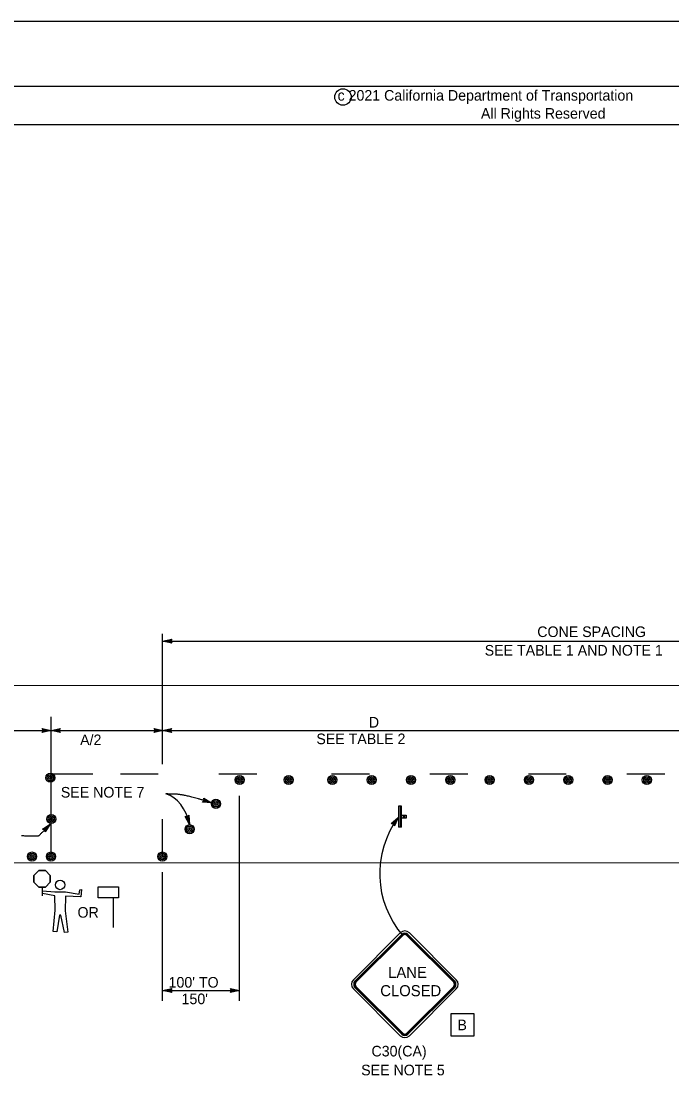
# Model space of a CAD drawing. Extents: x -893 to 867, y -474 to 712.
# Drawn here: x -378 to 51, y 6 to 712 of the extents above; entities that cross this region are included whole.
import ezdxf

# ---------------------------------------------------------------- set-up
doc = ezdxf.new("R2010")
doc.units = 0
for name, color, linetype in [('10 Sheet Format', 7, 'Continuous'), ('56 Stage 3 Anno', 7, 'Continuous'), ('57 Undefined', 7, 'Continuous'), ('60 Nongeo Data', 7, 'Continuous')]:
    doc.layers.add(name, color=color, linetype=linetype)

msp = doc.modelspace()

# ---------------------------------------------------------------- linework, layer by layer
at = {"layer": '10 Sheet Format'}
for p, q in [((836.54, 668.97), (-863.46, 668.97)), ((-813.45, 643.97), (811.54, 643.97))]:
    msp.add_line(p, q, dxfattribs=at)
for points in [[(-893.46, -474.03), (866.54, -474.03), (866.54, 711.97), (-893.46, 711.97)], [(-863.46, -431.03), (836.54, -431.03), (836.54, 668.97), (-863.46, 668.97)]]:
    msp.add_lwpolyline(points, close=True, dxfattribs=at)
at = {"layer": '56 Stage 3 Anno'}
for p, q in [((-285.14, 221.88), (-285.14, 307.89)), ((-285.14, 302.98), (-279.14, 304.31)), ((-283.74, 302.98), (-279.37, 303.95)), ((-279.14, 304.31), (-279.94, 302.98)), ((-279.14, 304.31), (-279.14, 304.31)), ((-279.14, 301.64), (-285.14, 302.98)), ((-285.14, 302.98), (-285.14, 302.98)), ((-285.14, 302.98), (306.58, 302.98)), ((-279.35, 301.99), (-283.76, 302.98)), ((-282.37, 302.97), (-279.55, 303.6)), ((-279.59, 302.35), (-282.37, 302.97)), ((-280.99, 302.97), (-279.78, 303.24)), ((-279.76, 302.7), (-280.99, 302.97)), ((-279.94, 302.98), (-279.14, 301.64)), ((-279.14, 301.64), (-279.14, 301.64)), ((-358.71, 160.9), (-358.71, 253.23)), ((-466.71, 244.06), (-358.71, 244.06)), ((-363.91, 244.06), (-364.71, 245.4)), ((-364.71, 245.4), (-364.71, 245.4)), ((-364.71, 245.4), (-358.71, 244.06)), ((-358.71, 244.06), (-364.71, 242.73)), ((-364.71, 242.73), (-363.91, 244.06)), ((-364.71, 242.73), (-364.71, 242.73)), ((-364.5, 245.05), (-360.09, 244.06)), ((-360.11, 244.06), (-364.48, 243.09)), ((-361.48, 244.07), (-364.3, 243.44)), ((-364.26, 244.69), (-361.48, 244.07)), ((-364.09, 244.34), (-362.86, 244.07)), ((-362.86, 244.07), (-364.07, 243.8)), ((-358.71, 244.06), (-352.71, 245.39)), ((-358.71, 244.06), (-358.71, 244.06)), ((-352.71, 242.72), (-358.71, 244.06)), ((-358.71, 244.06), (-358.71, 244.06)), ((-358.71, 244.06), (-284.84, 244.06)), ((-352.93, 243.07), (-357.33, 244.06)), ((-357.32, 244.06), (-352.95, 245.03)), ((-355.95, 244.06), (-353.13, 244.68)), ((-353.16, 243.43), (-355.95, 244.06)), ((-354.57, 244.05), (-353.36, 244.32)), ((-353.34, 243.78), (-354.57, 244.05)), ((-352.71, 245.39), (-353.51, 244.06)), ((-353.51, 244.06), (-352.71, 242.72)), ((-352.71, 245.39), (-352.71, 245.39)), ((-352.71, 242.72), (-352.71, 242.72)), ((-290.04, 244.06), (-290.84, 245.4)), ((-290.84, 245.4), (-290.84, 245.4)), ((-290.84, 245.4), (-284.84, 244.06)), ((-284.84, 244.06), (-290.84, 242.73)), ((-290.84, 242.73), (-290.04, 244.06)), ((-290.84, 242.73), (-290.84, 242.73)), ((-290.62, 245.04), (-286.22, 244.06)), ((-286.23, 244.05), (-290.61, 243.09)), ((-287.6, 244.06), (-290.43, 243.43)), ((-290.39, 244.68), (-287.6, 244.06)), ((-290.21, 244.34), (-288.98, 244.06)), ((-288.98, 244.06), (-290.19, 243.79)), ((-285.14, 244.07), (61.29, 244.07)), ((-284.84, 244.06), (-284.84, 244.06)), ((-234.35, 65.69), (-234.35, 201.11)), ((-285.14, 160.9), (-285.14, 185.66)), ((-285.14, 167.17), (-285.14, 185.64)), ((-285.14, 65.69), (-285.14, 150.54)), ((-285.14, 72.59), (-279.14, 73.92)), ((-285.14, 72.59), (-234.35, 72.59)), ((-279.14, 71.25), (-285.14, 72.59)), ((-285.14, 72.59), (-285.14, 72.59)), ((-279.35, 71.61), (-283.76, 72.59)), ((-283.75, 72.6), (-279.37, 73.57)), ((-282.37, 72.59), (-279.55, 73.22)), ((-279.59, 71.97), (-282.37, 72.59)), ((-280.99, 72.59), (-279.78, 72.86)), ((-279.76, 72.32), (-280.99, 72.59)), ((-279.14, 73.92), (-279.94, 72.59)), ((-279.94, 72.59), (-279.14, 71.25)), ((-279.14, 73.92), (-279.14, 73.92)), ((-279.14, 71.25), (-279.14, 71.25)), ((-239.55, 72.59), (-240.35, 73.93)), ((-240.35, 73.93), (-240.35, 73.93)), ((-240.35, 73.93), (-234.35, 72.59)), ((-234.35, 72.59), (-240.35, 71.26)), ((-240.35, 71.26), (-239.55, 72.59)), ((-240.35, 71.26), (-240.35, 71.26)), ((-240.14, 73.58), (-235.73, 72.59)), ((-235.75, 72.59), (-240.12, 71.62)), ((-237.12, 72.6), (-239.94, 71.97)), ((-239.9, 73.22), (-237.12, 72.6)), ((-239.73, 72.87), (-238.5, 72.6)), ((-238.5, 72.6), (-239.71, 72.33)), ((-234.35, 72.59), (-234.35, 72.59))]:
    msp.add_line(p, q, dxfattribs=at)
for points in [[(-279.23, 242.74), (-285.14, 244.06), (-279.23, 245.37), (-279.44, 245.02), (-283.77, 244.06), (-279.44, 243.09), (-279.65, 243.44), (-282.42, 244.06), (-279.65, 244.67), (-279.86, 244.32), (-281.06, 244.05), (-279.86, 243.79), (-280.02, 244.06), (-279.23, 245.37), (-280.02, 244.06)], [(-258.01, 199.41), (-252.83, 196.3), (-258.84, 196.92), (-258.53, 197.18), (-254.13, 196.73), (-257.92, 199.01), (-257.84, 198.62), (-255.41, 197.16), (-258.22, 197.45), (-257.91, 197.71), (-256.7, 197.59), (-257.75, 198.22), (-257.68, 197.91), (-258.84, 196.92), (-257.68, 197.91)], [(-267.84, 188.23), (-267.4, 182.19), (-270.36, 187.47), (-269.96, 187.37), (-267.8, 183.5), (-268.12, 187.93), (-268.39, 187.63), (-268.18, 184.8), (-269.57, 187.27), (-269.17, 187.17), (-268.58, 186.1), (-268.66, 187.33), (-268.88, 187.09), (-270.36, 187.47), (-268.88, 187.09)], [(-134.23, 182.74), (-129.65, 186.7), (-132.12, 181.18), (-132.27, 181.56), (-130.47, 185.6), (-133.82, 182.7), (-133.42, 182.66), (-131.27, 184.52), (-132.43, 181.93), (-132.58, 182.31), (-132.09, 183.43), (-133.02, 182.62), (-132.7, 182.59), (-132.12, 181.18), (-132.7, 182.59)], [(-364.45, 179.05), (-359.35, 182.29), (-362.6, 177.19), (-362.69, 177.59), (-360.31, 181.32), (-364.06, 178.95), (-363.67, 178.85), (-361.27, 180.37), (-362.79, 177.98), (-362.89, 178.38), (-362.23, 179.41), (-363.27, 178.75), (-362.96, 178.67), (-362.6, 177.19), (-362.96, 178.67)]]:
    msp.add_lwpolyline(points, close=True, dxfattribs=at)
msp.add_arc((-79.67, 149.67), 62.21, 143.46934, 220.96108, dxfattribs=at)
msp.add_ellipse((-285.14, 177.12), major_axis=(-2.98, 25.51), ratio=0.713578, start_param=4.828559, end_param=6.003886, dxfattribs=at)
for points in [[(-252.83, 196.3), (-262.61, 199.52), (-273.39, 201.9), (-277.73, 202.15), (-282.98, 202.24)], [(-378.35, 174.77), (-367.44, 174.38), (-366.46, 175.07), (-360.39, 181.15)]]:
    msp.add_open_spline(points, degree=2, dxfattribs=at)
at = {"layer": '57 Undefined'}
msp.add_lwpolyline([(-94.73, 42.45), (-94.73, 57.45), (-79.73, 57.45), (-79.73, 42.45)], close=True, dxfattribs=at)
at = {"layer": '60 Nongeo Data'}
for p, q in [((-778.05, 274.05), (794.81, 273.67)), ((-127.44, 194.1), (-129.4, 194.1)), ((-129.4, 194.1), (-129.4, 180.32)), ((-128.42, 194.1), (-128.42, 180.32)), ((-127.44, 180.32), (-127.44, 194.1)), ((-127.44, 188.2), (-126.45, 188.2)), ((-127.44, 187.21), (-127.44, 187.21)), ((-126.45, 186.23), (-127.44, 186.23)), ((-126.45, 188.2), (-124.48, 188.2)), ((-126.45, 188.2), (-126.45, 186.23)), ((-124.48, 186.23), (-126.45, 186.23)), ((-125.47, 188.2), (-125.47, 186.23)), ((-124.48, 188.2), (-124.48, 186.23)), ((-127.44, 180.32), (-129.4, 180.32)), ((-778.05, 157.05), (794.81, 156.67)), ((-366.96, 151.71), (-370.14, 148.53)), ((-366.96, 151.71), (-370.14, 148.53)), ((-370.14, 148.53), (-366.96, 151.71)), ((-370.14, 148.53), (-370.14, 144.03)), ((-370.14, 148.53), (-370.14, 144.03)), ((-370.14, 144.03), (-370.14, 148.53)), ((-362.46, 151.71), (-366.96, 151.71)), ((-362.46, 151.71), (-366.96, 151.71)), ((-366.96, 151.71), (-362.46, 151.71)), ((-359.27, 148.53), (-362.46, 151.71)), ((-359.27, 148.53), (-362.46, 151.71)), ((-362.46, 151.71), (-359.27, 148.53)), ((-359.27, 144.03), (-359.27, 148.53)), ((-359.27, 144.03), (-359.27, 148.53)), ((-359.27, 148.53), (-359.27, 144.03)), ((-370.14, 144.03), (-366.96, 140.85)), ((-370.14, 144.03), (-366.96, 140.85)), ((-366.96, 140.85), (-370.14, 144.03)), ((-362.46, 140.85), (-359.27, 144.03)), ((-362.46, 140.85), (-359.27, 144.03)), ((-359.27, 144.03), (-362.46, 140.85)), ((-366.96, 140.85), (-362.46, 140.85)), ((-366.96, 140.85), (-362.46, 140.85)), ((-362.46, 140.85), (-366.96, 140.85)), ((-364.7, 140.83), (-364.7, 134.93)), ((-317.72, 133.6), (-317.72, 114.19))]:
    msp.add_line(p, q, dxfattribs=at)
for points in [[(-358.71, 215.55), (-331.3, 215.55)], [(-313.02, 215.55), (-288.02, 215.55)], [(-248.02, 215.55), (-223.02, 215.55)], [(-173.71, 215.55), (-148.71, 215.55)], [(-108.71, 215.55), (-83.71, 215.55)], [(-43.71, 215.55), (-18.71, 215.55)], [(21.29, 215.55), (46.29, 215.55)], [(-339.49, 134.45), (-339.15, 134.79)], [(-355.07, 111.18), (-354.98, 111.26)], [(-128.34, 110.59), (-159.23, 79.71)], [(-127.32, 109.57), (-158.21, 78.69)], [(-126.98, 109.23), (-157.87, 78.35)], [(-126.64, 108.89), (-157.53, 78.01)], [(-93.04, 78.01), (-123.93, 108.89)], [(-92.71, 78.35), (-123.59, 109.23)], [(-92.37, 78.69), (-123.25, 109.57)], [(-91.35, 79.71), (-122.23, 110.59)], [(-159.23, 73.6), (-128.34, 42.71)], [(-158.21, 74.62), (-127.32, 43.73)], [(-157.87, 74.96), (-126.98, 44.07)], [(-157.53, 75.29), (-126.64, 44.41)], [(-123.93, 44.41), (-93.04, 75.29)], [(-123.59, 44.07), (-92.71, 74.96)], [(-123.25, 43.73), (-92.37, 74.62)], [(-122.23, 42.71), (-91.35, 73.6)]]:
    msp.add_lwpolyline(points, dxfattribs=at)
for points in [[(-364.5, 136.57), (-364.5, 138.29), (-356.24, 137.71), (-349.24, 137.71), (-340.32, 136.1), (-339.88, 138.91), (-338.79, 139.22), (-339.18, 134.45), (-349.24, 134.7), (-349.39, 125.2), (-347.75, 111.01), (-349.85, 110.78), (-352.35, 122.23), (-353.13, 122.23), (-355, 111.17), (-357.33, 111.4), (-356.17, 125.51), (-356.32, 134.94)], [(-338.79, 139.22), (-339.18, 134.45), (-349.24, 134.7), (-349.39, 125.2), (-347.75, 111.01), (-349.85, 110.78), (-352.35, 122.23), (-353.13, 122.23), (-354.98, 111.26), (-357.33, 111.4), (-356.17, 125.51), (-356.32, 134.94), (-364.5, 136.57), (-364.5, 138.29), (-356.24, 137.71), (-349.24, 137.71), (-340.32, 136.1), (-339.88, 138.91)], [(-314.34, 140.96), (-314.34, 133.6), (-327.59, 133.6), (-327.59, 140.96)]]:
    msp.add_lwpolyline(points, close=True, dxfattribs=at)
for centre, radius in [((-166.12, 662.08), 5.42), ((-359.2, 212.93), 3), ((-359.2, 212.93), 2.1), ((-359.2, 212.93), 1.2), ((-359.2, 212.93), 0.3), ((-234.35, 211.47), 3), ((-234.35, 211.47), 2.1), ((-234.35, 211.47), 1.2), ((-201.98, 211.47), 3), ((-201.98, 211.47), 2.1), ((-201.98, 211.47), 1.2), ((-173.14, 211.47), 3), ((-173.14, 211.47), 2.1), ((-173.14, 211.47), 1.2), ((-147.2, 211.47), 3), ((-147.2, 211.47), 2.1), ((-147.2, 211.47), 1.2), ((-121.25, 211.47), 3), ((-121.25, 211.47), 2.1), ((-121.25, 211.47), 1.2), ((-95.3, 211.47), 3), ((-95.3, 211.47), 2.1), ((-95.3, 211.47), 1.2), ((-69.35, 211.47), 3), ((-69.35, 211.47), 2.1), ((-69.35, 211.47), 1.2), ((-43.4, 211.47), 3), ((-43.4, 211.47), 2.1), ((-43.4, 211.47), 1.2), ((-17.45, 211.47), 3), ((-17.45, 211.47), 2.1), ((-17.45, 211.47), 1.2), ((8.5, 211.47), 3), ((8.5, 211.47), 2.1), ((8.5, 211.47), 1.2), ((34.45, 211.47), 3), ((34.45, 211.47), 2.1), ((34.45, 211.47), 1.2), ((-234.35, 211.47), 0.3), ((-201.98, 211.47), 0.3), ((-173.14, 211.47), 0.3), ((-147.2, 211.47), 0.3), ((-121.25, 211.47), 0.3), ((-95.3, 211.47), 0.3), ((-69.35, 211.47), 0.3), ((-43.4, 211.47), 0.3), ((-17.45, 211.47), 0.3), ((8.5, 211.47), 0.3), ((34.45, 211.47), 0.3), ((-249.99, 195.74), 3), ((-249.99, 195.74), 2.1), ((-249.99, 195.74), 1.2), ((-249.99, 195.74), 0.3), ((-358.61, 185.69), 3), ((-358.61, 185.69), 2.1), ((-358.61, 185.69), 1.2), ((-358.61, 185.69), 0.3), ((-267.36, 178.99), 3), ((-267.36, 178.99), 2.1), ((-267.36, 178.99), 1.2), ((-267.36, 178.99), 0.3), ((-371.37, 160.96), 3), ((-371.37, 160.96), 2.1), ((-358.87, 160.96), 3), ((-358.87, 160.96), 2.1), ((-285.3, 160.96), 3), ((-285.3, 160.96), 2.1), ((-371.37, 160.96), 1.2), ((-371.37, 160.96), 0.3), ((-358.87, 160.96), 1.2), ((-358.87, 160.96), 0.3), ((-285.3, 160.96), 1.2), ((-285.3, 160.96), 0.3), ((-352.82, 142.18), 3.11), ((-352.82, 142.18), 3.11)]:
    msp.add_circle(centre, radius, dxfattribs=at)
for centre, radius, start, end in [((-125.29, 107.54), 4.32, 45, 135), ((-125.29, 107.54), 2.88, 45, 135), ((-125.29, 107.54), 2.4, 45, 135), ((-125.29, 107.54), 1.92, 45, 135), ((-156.17, 76.65), 4.32, 135, 224.99989), ((-156.17, 76.65), 2.88, 135, 224.99989), ((-156.17, 76.65), 2.4, 135, 224.99989), ((-156.17, 76.65), 1.92, 135, 224.99989), ((-94.4, 76.65), 1.92, 315, 45), ((-94.4, 76.65), 2.4, 315, 45), ((-94.4, 76.65), 2.88, 315, 45), ((-94.4, 76.65), 4.32, 315, 45), ((-125.29, 45.77), 4.32, 225, 315), ((-125.29, 45.77), 2.88, 225, 315), ((-125.29, 45.77), 2.4, 225, 315), ((-125.29, 45.77), 1.92, 225, 315)]:
    msp.add_arc(centre, radius, start, end, dxfattribs=at)

# ---------------------------------------------------------------- texts
at = {"layer": '57 Undefined'}
for s, p in [('CONE SPACING', (-37.87, 305.78)), ('SEE TABLE 1 AND NOTE 1', (-72.57, 293.53)), ('D', (-149.04, 246.04)), ('A/2', (-339.6, 234.46)), ('SEE TABLE 2', (-183.68, 235.1)), ('SEE NOTE 7', (-352.35, 199.87)), ('OR', (-341.33, 120.61)), ("100' TO", (-281.21, 74.47)), ("150'", (-272.65, 63.54)), ('B', (-90.56, 46.34)), ('C30(CA)', (-147.3, 29.06)), ('SEE NOTE 5', (-154.1, 16.59))]:
    msp.add_text(s, height=7, dxfattribs=at).set_placement(p)
at = {"layer": '60 Nongeo Data'}
for s, height, p in [('c 2021 California Department of Transportation', 7, (-169.68, 659.68)), ('All Rights Reserved', 7, (-75.04, 647.78)), ('LANE', 7.32, (-136.33, 80.85)), ('CLOSED', 7.32, (-141.51, 68.78))]:
    msp.add_text(s, height=height, dxfattribs=at).set_placement(p)

doc.saveas('drawing.dxf')
